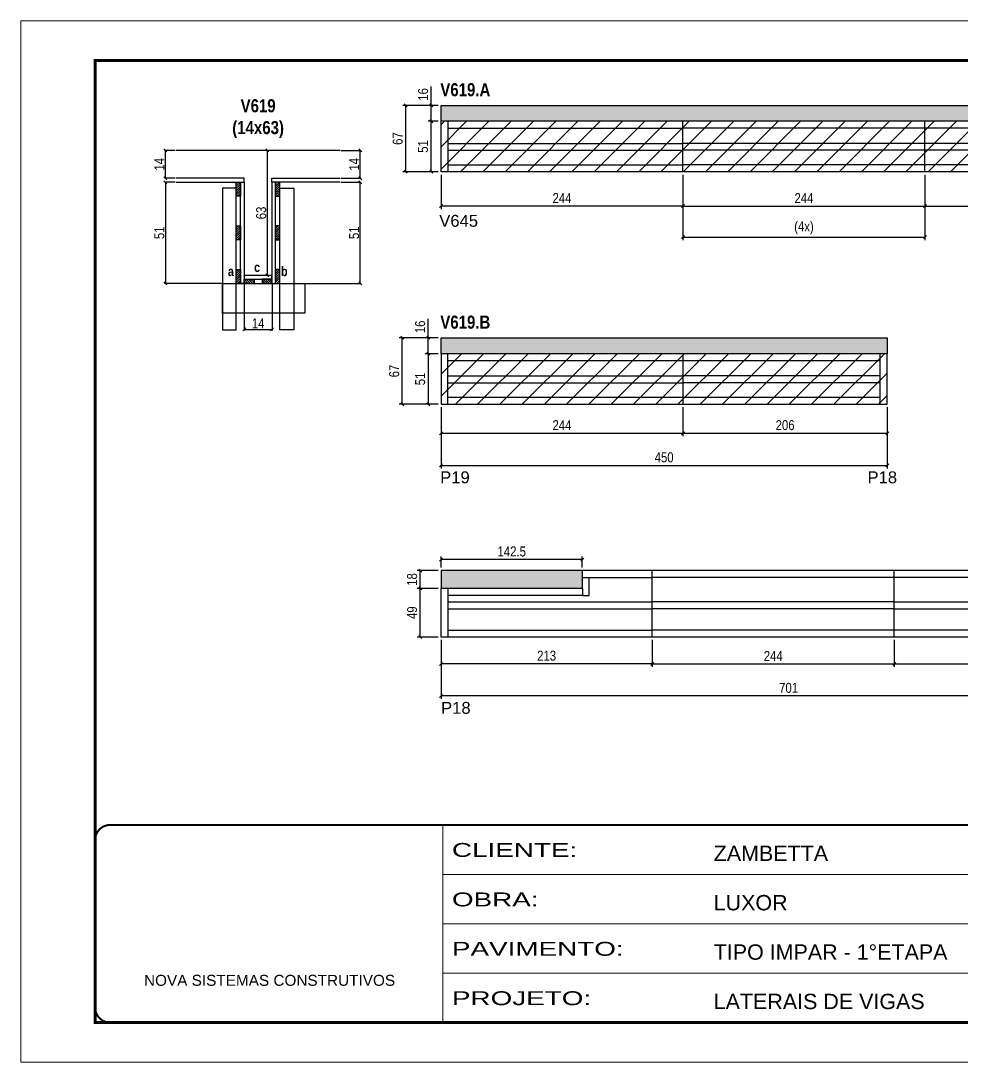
# Model space of a CAD drawing. Extents: x 3309 to 9563, y -2522 to 14608.
# Drawn here: x 4908 to 5857, y 11261 to 12311 of the extents above; entities that cross this region are included whole.
import ezdxf

# ---------------------------------------------------------------- set-up
doc = ezdxf.new("R2010")
doc.units = 0
doc.header["$PDMODE"] = 35
doc.header["$PDSIZE"] = -10
doc.linetypes.add('CONTINUO', pattern=[0])
doc.linetypes.add('DASHED', pattern=[0.75, 0.5, -0.25])
for name, color, linetype in [('5', 5, 'Continuous'), ('COTA', 241, 'Continuous'), ('detalhes', 4, 'Continuous'), ('NOMENCLATURA', 7, 'Continuous'), ('Painéis', 200, 'Continuous'), ('SARR_2.2x7', 40, 'Continuous'), ('SARR_3.5x7', 81, 'Continuous')]:
    doc.layers.add(name, color=color, linetype=linetype)
for name, color, linetype, lineweight in [('CONCRETO', 251, 'Continuous', 25), ('Folhas', 255, 'Continuous', 9), ('Hachura', 251, 'Continuous', 9), ('SARRAFO DE PRESSAO', 251, 'DASHED', 9)]:
    doc.layers.add(name, color=color, linetype=linetype, lineweight=lineweight)
doc.styles.add('ARIAL', font='arial.ttf')
doc.styles.add('COTA TECNICA', font='techl___.ttf', dxfattribs={"height": 10})
doc.styles.add('COTA TECNICA 2X', font='techl___.ttf', dxfattribs={"height": 10})
doc.styles.get("Standard").update_dxf_attribs({"font": 'arial.ttf'})
doc.styles.add('TECNICA', font='techb___.ttf', dxfattribs={"height": 10})
doc.styles.add('Tecnologia', font='')
doc.styles.get('Tecnologia').set_extended_font_data('Forgotten Futurist')
doc.dimstyles.new('PAINEL', dxfattribs={"dimtxt": 10, "dimasz": 3, "dimexe": 3, "dimexo": 3, "dimgap": 3, "dimtad": 1, "dimdec": 1, "dimzin": 12, "dimdsep": 46, "dimtxsty": 'COTA TECNICA', "dimblk1": 'OBLIQUE', "dimblk2": 'OBLIQUE', "dimsah": 1, "dimcen": 0.9, "dimclrd": 4, "dimclre": 4, "dimclrt": 240, "dimadec": 1, "dimazin": 3, "dimtfac": 1, "dimtdec": 1, "dimtmove": 0, "dimatfit": 3, "dimfxl": 1, "dimtolj": 1, "dimtzin": 12, "dimarcsym": 0})
doc.dimstyles.new('SECAO', dxfattribs={"dimscale": 0.333333, "dimtxt": 5, "dimasz": 9, "dimexe": 3, "dimexo": 3, "dimgap": 3, "dimtad": 1, "dimdec": 1, "dimlfac": 0.5, "dimzin": 12, "dimdsep": 46, "dimtxsty": 'COTA TECNICA 2X', "dimblk1": 'OBLIQUE', "dimblk2": 'OBLIQUE', "dimsah": 1, "dimcen": 0.9, "dimclrd": 4, "dimclre": 4, "dimclrt": 240, "dimadec": 1, "dimazin": 3, "dimtfac": 1, "dimtdec": 1, "dimtmove": 0, "dimatfit": 3, "dimfxl": 1, "dimtolj": 1, "dimtzin": 12, "dimarcsym": 0})
pattern_1 = [(45, (-118387.018, -21131.5717), (-1.122532015, 1.122532015), [])]

# ---------------------------------------------------------------- blocks, each defined once
blk = doc.blocks.new('9999999999')
at = {"color": 30, "linetype": 'CONTINUO'}
for p, q in [((98564.6, 34230.2), (98564.6, 34429.4)), ((98564.6, 34379.6), (99584, 34379.6)), ((98564.6, 34329.8), (99488, 34329.8)), ((98564.6, 34280), (99488, 34280))]:
    blk.add_line(p, q, dxfattribs=at)
at = {"color": 30, "linetype": 'CONTINUO', "const_width": 2}
blk.add_lwpolyline([(99584, 34230.2), (99584, 34414.4, 0.414214), (99569, 34429.4), (98229, 34429.4, 0.414214), (98214, 34414.4), (98214, 34245.2, 0.414214), (98229, 34230.2), (99584, 34230.2)], format="xyb", dxfattribs=at)
at = {"layer": 'Folhas'}
blk.add_lwpolyline([(98139, 34190.2), (99624, 34190.2), (99624, 35240.2), (98139, 35240.2)], close=True, dxfattribs=at)
at = {"layer": 'Folhas', "color": 30, "const_width": 3}
blk.add_lwpolyline([(98214, 34230.2), (99584, 34230.2), (99584, 35200.2), (98214, 35200.2)], close=True, dxfattribs=at)
at = {"color": 7, "linetype": 'Continuous', "ltscale": 5, "style": 'ARIAL'}
for s, height, p in [('ZAMBETTA', 15.48, (98837.7, 34393.1)), ('LUXOR', 15.48, (98837.7, 34343.3)), ('TIPO IMPAR - 1°ETAPA', 15.483, (98837.7, 34293.5)), ('NOVA SISTEMAS CONSTRUTIVOS', 11.059, (98263.2, 34267.2)), ('LATERAIS DE VIGAS', 15.483, (98837.7, 34243.7))]:
    blk.add_text(s, height=height, dxfattribs=at).set_placement(p)
at = {"layer": 'Folhas', "color": 7, "style": 'Tecnologia', "width": 1.5}
for s, p in [('CLIENTE:', (98573.7, 34397.2)), ('OBRA:', (98573.7, 34347.3)), ('PAVIMENTO:', (98573.7, 34297.5)), ('PROJETO:', (98573.7, 34247.7))]:
    blk.add_text(s, height=14, dxfattribs=at).set_placement(p)
blk = doc.blocks.new('_Oblique')
at = {"color": 0, "linetype": 'ByBlock', "lineweight": -2}
blk.add_line((-0.5, -0.5), (0.5, 0.5), dxfattribs=at)
blk = doc.blocks.new('*D131')
at = {"layer": 'COTA', "color": 4, "lineweight": -2, "transparency": 16777216}
for p, q in [((5063.5, 12148), (5052.7, 12148)), ((5053.7, 12148), (5053.7, 12046)), ((5110.2, 12046), (5052.7, 12046))]:
    blk.add_line(p, q, dxfattribs=at)
at = {"layer": 'Defpoints', "color": 0, "transparency": 16777216}
for p in [(5064.5, 12148), (5053.7, 12046), (5111.2, 12046, 0)]:
    blk.add_point(p, dxfattribs=at)
at = {"layer": 'COTA', "color": 4, "lineweight": -2, "transparency": 16777216, "xscale": 3, "yscale": 3, "zscale": 3}
for p, rotation in [((5053.7, 12148), 90), ((5053.7, 12046), 270)]:
    blk.add_blockref('_Oblique', p, dxfattribs=dict(at, rotation=rotation))
at = {"layer": 'COTA', "color": 240, "transparency": 16777216, "insert": (5047.6, 12097), "char_height": 10, "attachment_point": 5, "rotation": 90, "style": 'COTA TECNICA 2X'}
blk.add_mtext('\\A1;51', dxfattribs=at)
blk = doc.blocks.new('*D132')
at = {"layer": 'COTA', "color": 4, "lineweight": -2, "transparency": 16777216}
for p, q in [((5160.2, 12180), (5155.5, 12180)), ((5156.5, 12054), (5156.5, 12180)), ((5160.2, 12054), (5155.5, 12054))]:
    blk.add_line(p, q, dxfattribs=at)
at = {"layer": 'Defpoints', "color": 0, "transparency": 16777216}
for p in [(5156.5, 12180), (5161.2, 12180), (5161.2, 12054)]:
    blk.add_point(p, dxfattribs=at)
at = {"layer": 'COTA', "color": 4, "lineweight": -2, "transparency": 16777216, "xscale": 3, "yscale": 3, "zscale": 3}
for p, rotation in [((5156.5, 12180), 90), ((5156.5, 12054), 270)]:
    blk.add_blockref('_Oblique', p, dxfattribs=dict(at, rotation=rotation))
at = {"layer": 'COTA', "color": 240, "transparency": 16777216, "insert": (5150.3, 12117), "char_height": 10, "attachment_point": 5, "rotation": 90, "style": 'COTA TECNICA 2X'}
blk.add_mtext('\\A1;63', dxfattribs=at)
blk = doc.blocks.new('*D133')
at = {"layer": 'COTA', "color": 4, "lineweight": -2, "transparency": 16777216}
for p, q in [((5063.5, 12180), (5052.7, 12180)), ((5053.7, 12152), (5053.7, 12180)), ((5063.5, 12152), (5052.7, 12152))]:
    blk.add_line(p, q, dxfattribs=at)
at = {"layer": 'Defpoints', "color": 0, "transparency": 16777216}
for p in [(5053.7, 12180), (5064.5, 12180), (5064.5, 12152)]:
    blk.add_point(p, dxfattribs=at)
at = {"layer": 'COTA', "color": 4, "lineweight": -2, "transparency": 16777216, "xscale": 3, "yscale": 3, "zscale": 3}
for p, rotation in [((5053.7, 12180), 90), ((5053.7, 12152), 270)]:
    blk.add_blockref('_Oblique', p, dxfattribs=dict(at, rotation=rotation))
at = {"layer": 'COTA', "color": 240, "transparency": 16777216, "insert": (5047.6, 12166), "char_height": 10, "attachment_point": 5, "rotation": 90, "style": 'COTA TECNICA 2X'}
blk.add_mtext('\\A1;14', dxfattribs=at)
blk = doc.blocks.new('*D134')
at = {"layer": 'COTA', "color": 4, "lineweight": -2, "transparency": 16777216}
for p, q in [((5133.2, 12045), (5133.2, 11998.5)), ((5161.2, 12045), (5161.2, 11998.5)), ((5133.2, 11999.5), (5161.2, 11999.5))]:
    blk.add_line(p, q, dxfattribs=at)
at = {"layer": 'Defpoints', "color": 0, "transparency": 16777216}
for p in [(5133.2, 12046), (5161.2, 12046), (5161.2, 11999.5)]:
    blk.add_point(p, dxfattribs=at)
at = {"layer": 'COTA', "color": 4, "lineweight": -2, "transparency": 16777216, "xscale": 3, "yscale": 3, "zscale": 3, "rotation": 180}
blk.add_blockref('_Oblique', (5133.2, 11999.5), dxfattribs=at)
at = {"layer": 'COTA', "color": 4, "lineweight": -2, "transparency": 16777216, "xscale": 3, "yscale": 3, "zscale": 3}
blk.add_blockref('_Oblique', (5161.2, 11999.5), dxfattribs=at)
at = {"layer": 'COTA', "color": 240, "transparency": 16777216, "insert": (5147.2, 12005.6), "char_height": 10, "attachment_point": 5, "style": 'COTA TECNICA 2X'}
blk.add_mtext('\\A1;14', dxfattribs=at)
blk = doc.blocks.new('*D135')
at = {"layer": 'COTA', "color": 4, "lineweight": -2, "transparency": 16777216}
for p, q in [((5230.9, 12148), (5251.1, 12148)), ((5250.1, 12046), (5250.1, 12148)), ((5195.3, 12046), (5251.1, 12046))]:
    blk.add_line(p, q, dxfattribs=at)
at = {"layer": 'Defpoints', "color": 0, "transparency": 16777216}
for p in [(5229.9, 12148), (5250.1, 12148), (5194.3, 12046)]:
    blk.add_point(p, dxfattribs=at)
at = {"layer": 'COTA', "color": 4, "lineweight": -2, "transparency": 16777216, "xscale": 3, "yscale": 3, "zscale": 3}
for p, rotation in [((5250.1, 12148), 90), ((5250.1, 12046), 270)]:
    blk.add_blockref('_Oblique', p, dxfattribs=dict(at, rotation=rotation))
at = {"layer": 'COTA', "color": 240, "transparency": 16777216, "insert": (5244, 12097), "char_height": 10, "attachment_point": 5, "rotation": 90, "style": 'COTA TECNICA 2X'}
blk.add_mtext('\\A1;51', dxfattribs=at)
blk = doc.blocks.new('*D136')
at = {"layer": 'COTA', "color": 4, "lineweight": -2, "transparency": 16777216}
for p, q in [((5230.9, 12180), (5251.1, 12180)), ((5250.1, 12152), (5250.1, 12180)), ((5230.9, 12152), (5251.1, 12152))]:
    blk.add_line(p, q, dxfattribs=at)
at = {"layer": 'Defpoints', "color": 0, "transparency": 16777216}
for p in [(5229.9, 12180), (5250.1, 12180), (5229.9, 12152)]:
    blk.add_point(p, dxfattribs=at)
at = {"layer": 'COTA', "color": 4, "lineweight": -2, "transparency": 16777216, "xscale": 3, "yscale": 3, "zscale": 3}
for p, rotation in [((5250.1, 12180), 90), ((5250.1, 12152), 270)]:
    blk.add_blockref('_Oblique', p, dxfattribs=dict(at, rotation=rotation))
at = {"layer": 'COTA', "color": 240, "transparency": 16777216, "insert": (5244, 12166), "char_height": 10, "attachment_point": 5, "rotation": 90, "style": 'COTA TECNICA 2X'}
blk.add_mtext('\\A1;14', dxfattribs=at)
blk = doc.blocks.new('*D137')
at = {"layer": 'COTA', "color": 4, "linetype": 'ByBlock', "lineweight": -2, "transparency": 16777216}
for p, q in [((5331.6, 12155.5), (5331.6, 12120.9)), ((5575.6, 12155.5), (5575.6, 12120.9)), ((5575.6, 12123.9), (5331.6, 12123.9))]:
    blk.add_line(p, q, dxfattribs=at)
at = {"layer": 'Defpoints', "color": 0, "linetype": 'ByBlock', "transparency": 16777216}
for p in [(5331.6, 12158.5), (5575.6, 12158.5), (5331.6, 12123.9)]:
    blk.add_point(p, dxfattribs=at)
at = {"layer": 'COTA', "color": 4, "linetype": 'ByBlock', "lineweight": -2, "transparency": 16777216, "xscale": 3, "yscale": 3, "zscale": 3, "rotation": 180}
blk.add_blockref('_Oblique', (5331.6, 12123.9), dxfattribs=at)
at = {"layer": 'COTA', "color": 4, "linetype": 'ByBlock', "lineweight": -2, "transparency": 16777216, "xscale": 3, "yscale": 3, "zscale": 3}
blk.add_blockref('_Oblique', (5575.6, 12123.9), dxfattribs=at)
at = {"layer": 'COTA', "color": 240, "linetype": 'ByBlock', "transparency": 16777216, "insert": (5453.6, 12132), "char_height": 10, "attachment_point": 5, "style": 'COTA TECNICA'}
blk.add_mtext('\\A1;244', dxfattribs=at)
blk = doc.blocks.new('*D138')
at = {"layer": 'COTA', "color": 4, "lineweight": -2, "transparency": 16777216}
for p, q in [((5575.6, 12155.5), (5575.6, 12120.9)), ((5819.6, 12155.5), (5819.6, 12120.9)), ((5575.6, 12123.9), (5819.6, 12123.9))]:
    blk.add_line(p, q, dxfattribs=at)
at = {"layer": 'Defpoints', "color": 0, "transparency": 16777216}
for p in [(5575.6, 12158.5, 0), (5819.6, 12158.5, 0), (5819.6, 12123.9)]:
    blk.add_point(p, dxfattribs=at)
at = {"layer": 'COTA', "color": 4, "lineweight": -2, "transparency": 16777216, "xscale": 3, "yscale": 3, "zscale": 3, "rotation": 180}
blk.add_blockref('_Oblique', (5575.6, 12123.9), dxfattribs=at)
at = {"layer": 'COTA', "color": 4, "lineweight": -2, "transparency": 16777216, "xscale": 3, "yscale": 3, "zscale": 3}
blk.add_blockref('_Oblique', (5819.6, 12123.9), dxfattribs=at)
at = {"layer": 'COTA', "color": 240, "transparency": 16777216, "insert": (5697.6, 12132), "char_height": 10, "attachment_point": 5, "style": 'COTA TECNICA'}
blk.add_mtext('\\A1;244', dxfattribs=at)
blk = doc.blocks.new('*D139')
at = {"layer": 'COTA', "color": 4, "lineweight": -2, "transparency": 16777216}
for p, q in [((5819.6, 12155.5), (5819.6, 12120.9)), ((5967.1, 12155.5), (5967.1, 12120.9)), ((5819.6, 12123.9), (5967.1, 12123.9))]:
    blk.add_line(p, q, dxfattribs=at)
at = {"layer": 'Defpoints', "color": 0, "transparency": 16777216}
for p in [(5819.6, 12158.5, 0), (5967.1, 12158.5, 0), (5967.1, 12123.9)]:
    blk.add_point(p, dxfattribs=at)
at = {"layer": 'COTA', "color": 4, "lineweight": -2, "transparency": 16777216, "xscale": 3, "yscale": 3, "zscale": 3, "rotation": 180}
blk.add_blockref('_Oblique', (5819.6, 12123.9), dxfattribs=at)
at = {"layer": 'COTA', "color": 4, "lineweight": -2, "transparency": 16777216, "xscale": 3, "yscale": 3, "zscale": 3}
blk.add_blockref('_Oblique', (5967.1, 12123.9), dxfattribs=at)
at = {"layer": 'COTA', "color": 240, "transparency": 16777216, "insert": (5893.4, 12132), "char_height": 10, "attachment_point": 5, "style": 'COTA TECNICA'}
blk.add_mtext('\\A1;147.5', dxfattribs=at)
blk = doc.blocks.new('*D140')
at = {"layer": 'COTA', "color": 4, "lineweight": -2, "transparency": 16777216}
for p, q in [((5328.6, 12209.5), (5318.7, 12209.5)), ((5321.7, 12158.5), (5321.7, 12209.5)), ((5328.6, 12158.5), (5318.7, 12158.5))]:
    blk.add_line(p, q, dxfattribs=at)
at = {"layer": 'Defpoints', "color": 0, "transparency": 16777216}
for p in [(5321.7, 12209.5), (5331.6, 12209.5), (5331.6, 12158.5)]:
    blk.add_point(p, dxfattribs=at)
at = {"layer": 'COTA', "color": 4, "lineweight": -2, "transparency": 16777216, "xscale": 3, "yscale": 3, "zscale": 3}
for p, rotation in [((5321.7, 12209.5), 90), ((5321.7, 12158.5), 270)]:
    blk.add_blockref('_Oblique', p, dxfattribs=dict(at, rotation=rotation))
at = {"layer": 'COTA', "color": 240, "transparency": 16777216, "insert": (5313.5, 12184), "char_height": 10, "attachment_point": 5, "rotation": 90, "style": 'COTA TECNICA'}
blk.add_mtext('\\A1;51', dxfattribs=at)
blk = doc.blocks.new('*D141')
at = {"layer": 'COTA', "color": 4, "lineweight": -2, "transparency": 16777216}
for p, q in [((5321.7, 12225.5), (5321.7, 12244.5)), ((5328.6, 12225.5), (5318.7, 12225.5)), ((5321.7, 12209.5), (5321.7, 12225.5)), ((5328.6, 12209.5), (5318.7, 12209.5))]:
    blk.add_line(p, q, dxfattribs=at)
at = {"layer": 'Defpoints', "color": 0, "transparency": 16777216}
for p in [(5321.7, 12225.5), (5331.6, 12225.5), (5331.6, 12209.5)]:
    blk.add_point(p, dxfattribs=at)
at = {"layer": 'COTA', "color": 4, "lineweight": -2, "transparency": 16777216, "xscale": 3, "yscale": 3, "zscale": 3}
for p, rotation in [((5321.7, 12225.5), 90), ((5321.7, 12209.5), 270)]:
    blk.add_blockref('_Oblique', p, dxfattribs=dict(at, rotation=rotation))
at = {"layer": 'COTA', "color": 240, "transparency": 16777216, "insert": (5313.6, 12236.5), "char_height": 10, "attachment_point": 5, "rotation": 90, "style": 'COTA TECNICA'}
blk.add_mtext('\\A1;16', dxfattribs=at)
blk = doc.blocks.new('*D142')
at = {"layer": 'COTA', "color": 4, "lineweight": -2, "transparency": 16777216}
for p, q in [((5328.6, 12225.5), (5293, 12225.5)), ((5296, 12158.5), (5296, 12225.5)), ((5328.6, 12158.5), (5293, 12158.5))]:
    blk.add_line(p, q, dxfattribs=at)
at = {"layer": 'Defpoints', "color": 0, "transparency": 16777216}
for p in [(5296, 12225.5), (5331.6, 12225.5), (5331.6, 12158.5)]:
    blk.add_point(p, dxfattribs=at)
at = {"layer": 'COTA', "color": 4, "lineweight": -2, "transparency": 16777216, "xscale": 3, "yscale": 3, "zscale": 3}
for p, rotation in [((5296, 12225.5), 90), ((5296, 12158.5), 270)]:
    blk.add_blockref('_Oblique', p, dxfattribs=dict(at, rotation=rotation))
at = {"layer": 'COTA', "color": 240, "transparency": 16777216, "insert": (5287.9, 12192), "char_height": 10, "attachment_point": 5, "rotation": 90, "style": 'COTA TECNICA'}
blk.add_mtext('\\A1;67', dxfattribs=at)
blk = doc.blocks.new('*D143')
at = {"layer": 'COTA', "color": 4, "lineweight": -2, "transparency": 16777216}
for p, q in [((5575.6, 12155.5), (5575.6, 12089.7)), ((5819.6, 12155.5), (5819.6, 12089.7)), ((5575.6, 12092.7), (5819.6, 12092.7))]:
    blk.add_line(p, q, dxfattribs=at)
at = {"layer": 'Defpoints', "color": 0, "transparency": 16777216}
for p in [(5575.6, 12158.5), (5819.6, 12158.5), (5819.6, 12092.7)]:
    blk.add_point(p, dxfattribs=at)
at = {"layer": 'COTA', "color": 4, "lineweight": -2, "transparency": 16777216, "xscale": 3, "yscale": 3, "zscale": 3, "rotation": 180}
blk.add_blockref('_Oblique', (5575.6, 12092.7), dxfattribs=at)
at = {"layer": 'COTA', "color": 4, "lineweight": -2, "transparency": 16777216, "xscale": 3, "yscale": 3, "zscale": 3}
blk.add_blockref('_Oblique', (5819.6, 12092.7), dxfattribs=at)
at = {"layer": 'COTA', "color": 240, "transparency": 16777216, "insert": (5697.6, 12101.9), "char_height": 10, "attachment_point": 5, "style": 'COTA TECNICA'}
blk.add_mtext('\\A1;(4x)', dxfattribs=at)
blk = doc.blocks.new('*D148')
at = {"layer": 'COTA', "color": 4, "lineweight": -2, "transparency": 16777216}
for p, q in [((5331.6, 11921.1), (5331.6, 11859.4)), ((5781.6, 11921.1), (5781.6, 11859.4)), ((5331.6, 11862.4), (5781.6, 11862.4))]:
    blk.add_line(p, q, dxfattribs=at)
at = {"layer": 'Defpoints', "color": 0, "transparency": 16777216}
for p in [(5331.6, 11924.1), (5781.6, 11924.1), (5781.6, 11862.4)]:
    blk.add_point(p, dxfattribs=at)
at = {"layer": 'COTA', "color": 4, "lineweight": -2, "transparency": 16777216, "xscale": 3, "yscale": 3, "zscale": 3, "rotation": 180}
blk.add_blockref('_Oblique', (5331.6, 11862.4), dxfattribs=at)
at = {"layer": 'COTA', "color": 4, "lineweight": -2, "transparency": 16777216, "xscale": 3, "yscale": 3, "zscale": 3}
blk.add_blockref('_Oblique', (5781.6, 11862.4), dxfattribs=at)
at = {"layer": 'COTA', "color": 240, "transparency": 16777216, "insert": (5556.6, 11870.5), "char_height": 10, "attachment_point": 5, "style": 'COTA TECNICA'}
blk.add_mtext('\\A1;450', dxfattribs=at)
blk = doc.blocks.new('*D149')
at = {"layer": 'COTA', "color": 4, "lineweight": -2, "transparency": 16777216}
for p, q in [((5331.6, 11921.1), (5331.6, 11891.9)), ((5575.6, 11921.1), (5575.6, 11891.9)), ((5331.6, 11894.9), (5575.6, 11894.9))]:
    blk.add_line(p, q, dxfattribs=at)
at = {"layer": 'Defpoints', "color": 0, "transparency": 16777216}
for p in [(5331.6, 11924.1), (5575.6, 11924.1), (5575.6, 11894.9)]:
    blk.add_point(p, dxfattribs=at)
at = {"layer": 'COTA', "color": 4, "lineweight": -2, "transparency": 16777216, "xscale": 3, "yscale": 3, "zscale": 3, "rotation": 180}
blk.add_blockref('_Oblique', (5331.6, 11894.9), dxfattribs=at)
at = {"layer": 'COTA', "color": 4, "lineweight": -2, "transparency": 16777216, "xscale": 3, "yscale": 3, "zscale": 3}
blk.add_blockref('_Oblique', (5575.6, 11894.9), dxfattribs=at)
at = {"layer": 'COTA', "color": 240, "transparency": 16777216, "insert": (5453.6, 11903), "char_height": 10, "attachment_point": 5, "style": 'COTA TECNICA'}
blk.add_mtext('\\A1;244', dxfattribs=at)
blk = doc.blocks.new('*D144')
at = {"layer": 'COTA', "color": 4, "lineweight": -2, "transparency": 16777216}
for p, q in [((5575.6, 11921.1), (5575.6, 11891.9)), ((5781.6, 11921.1), (5781.6, 11891.9)), ((5575.6, 11894.9), (5781.6, 11894.9))]:
    blk.add_line(p, q, dxfattribs=at)
at = {"layer": 'Defpoints', "color": 0, "transparency": 16777216}
for p in [(5575.6, 11924.1), (5781.6, 11924.1), (5781.6, 11894.9)]:
    blk.add_point(p, dxfattribs=at)
at = {"layer": 'COTA', "color": 4, "lineweight": -2, "transparency": 16777216, "xscale": 3, "yscale": 3, "zscale": 3, "rotation": 180}
blk.add_blockref('_Oblique', (5575.6, 11894.9), dxfattribs=at)
at = {"layer": 'COTA', "color": 4, "lineweight": -2, "transparency": 16777216, "xscale": 3, "yscale": 3, "zscale": 3}
blk.add_blockref('_Oblique', (5781.6, 11894.9), dxfattribs=at)
at = {"layer": 'COTA', "color": 240, "transparency": 16777216, "insert": (5678.6, 11903), "char_height": 10, "attachment_point": 5, "style": 'COTA TECNICA'}
blk.add_mtext('\\A1;206', dxfattribs=at)
blk = doc.blocks.new('*D145')
at = {"layer": 'COTA', "color": 4, "lineweight": -2, "transparency": 16777216}
for p, q in [((5328.6, 11975.1), (5315.7, 11975.1)), ((5318.7, 11975.1), (5318.7, 11924.1)), ((5328.6, 11924.1), (5315.7, 11924.1))]:
    blk.add_line(p, q, dxfattribs=at)
at = {"layer": 'Defpoints', "color": 0, "transparency": 16777216}
for p in [(5331.6, 11975.1), (5318.7, 11924.1), (5331.6, 11924.1)]:
    blk.add_point(p, dxfattribs=at)
at = {"layer": 'COTA', "color": 4, "lineweight": -2, "transparency": 16777216, "xscale": 3, "yscale": 3, "zscale": 3}
for p, rotation in [((5318.7, 11975.1), 90), ((5318.7, 11924.1), 270)]:
    blk.add_blockref('_Oblique', p, dxfattribs=dict(at, rotation=rotation))
at = {"layer": 'COTA', "color": 240, "transparency": 16777216, "insert": (5310.6, 11949.6), "char_height": 10, "attachment_point": 5, "rotation": 90, "style": 'COTA TECNICA'}
blk.add_mtext('\\A1;51', dxfattribs=at)
blk = doc.blocks.new('*D146')
at = {"layer": 'COTA', "color": 4, "lineweight": -2, "transparency": 16777216}
for p, q in [((5318.7, 11991.1), (5318.7, 12010.1)), ((5328.6, 11991.1), (5315.7, 11991.1)), ((5318.7, 11975.1), (5318.7, 11991.1)), ((5328.6, 11975.1), (5315.7, 11975.1))]:
    blk.add_line(p, q, dxfattribs=at)
at = {"layer": 'Defpoints', "color": 0, "transparency": 16777216}
for p in [(5318.7, 11991.1), (5331.6, 11991.1), (5331.6, 11975.1)]:
    blk.add_point(p, dxfattribs=at)
at = {"layer": 'COTA', "color": 4, "lineweight": -2, "transparency": 16777216, "xscale": 3, "yscale": 3, "zscale": 3}
for p, rotation in [((5318.7, 11991.1), 90), ((5318.7, 11975.1), 270)]:
    blk.add_blockref('_Oblique', p, dxfattribs=dict(at, rotation=rotation))
at = {"layer": 'COTA', "color": 240, "transparency": 16777216, "insert": (5310.6, 12002.1), "char_height": 10, "attachment_point": 5, "rotation": 90, "style": 'COTA TECNICA'}
blk.add_mtext('\\A1;16', dxfattribs=at)
blk = doc.blocks.new('*D147')
at = {"layer": 'COTA', "color": 4, "lineweight": -2, "transparency": 16777216}
for p, q in [((5328.6, 11991.1), (5289.5, 11991.1)), ((5292.5, 11924.1), (5292.5, 11991.1)), ((5328.6, 11924.1), (5289.5, 11924.1))]:
    blk.add_line(p, q, dxfattribs=at)
at = {"layer": 'Defpoints', "color": 0, "transparency": 16777216}
for p in [(5292.5, 11991.1), (5331.6, 11991.1), (5331.6, 11924.1)]:
    blk.add_point(p, dxfattribs=at)
at = {"layer": 'COTA', "color": 4, "lineweight": -2, "transparency": 16777216, "xscale": 3, "yscale": 3, "zscale": 3}
for p, rotation in [((5292.5, 11991.1), 90), ((5292.5, 11924.1), 270)]:
    blk.add_blockref('_Oblique', p, dxfattribs=dict(at, rotation=rotation))
at = {"layer": 'COTA', "color": 240, "transparency": 16777216, "insert": (5284.4, 11957.6), "char_height": 10, "attachment_point": 5, "rotation": 90, "style": 'COTA TECNICA'}
blk.add_mtext('\\A1;67', dxfattribs=at)
blk = doc.blocks.new('*D291')
at = {"layer": 'COTA', "color": 4, "linetype": 'ByBlock', "lineweight": -2, "transparency": 16777216}
for p, q in [((5331.6, 11686.4), (5331.6, 11659.2)), ((5544.6, 11686.4), (5544.6, 11659.2)), ((5544.6, 11662.2), (5331.6, 11662.2))]:
    blk.add_line(p, q, dxfattribs=at)
at = {"layer": 'Defpoints', "color": 0, "linetype": 'ByBlock', "transparency": 16777216}
for p in [(5331.6, 11689.4), (5544.6, 11689.4), (5331.6, 11662.2)]:
    blk.add_point(p, dxfattribs=at)
at = {"layer": 'COTA', "color": 4, "linetype": 'ByBlock', "lineweight": -2, "transparency": 16777216, "xscale": 3, "yscale": 3, "zscale": 3, "rotation": 180}
blk.add_blockref('_Oblique', (5331.6, 11662.2), dxfattribs=at)
at = {"layer": 'COTA', "color": 4, "linetype": 'ByBlock', "lineweight": -2, "transparency": 16777216, "xscale": 3, "yscale": 3, "zscale": 3}
blk.add_blockref('_Oblique', (5544.6, 11662.2), dxfattribs=at)
at = {"layer": 'COTA', "color": 240, "linetype": 'ByBlock', "transparency": 16777216, "insert": (5438.1, 11670.5), "char_height": 10, "attachment_point": 5, "style": 'COTA TECNICA'}
blk.add_mtext('\\A1;213', dxfattribs=at)
blk = doc.blocks.new('*D292')
at = {"layer": 'COTA', "color": 4, "lineweight": -2, "transparency": 16777216}
for p, q in [((5544.6, 11686.4), (5544.6, 11659.2)), ((5788.6, 11686.4), (5788.6, 11659.2)), ((5544.6, 11662.2), (5788.6, 11662.2))]:
    blk.add_line(p, q, dxfattribs=at)
at = {"layer": 'Defpoints', "color": 0, "transparency": 16777216}
for p in [(5544.6, 11689.4, 0), (5788.6, 11689.4, 0), (5788.6, 11662.2)]:
    blk.add_point(p, dxfattribs=at)
at = {"layer": 'COTA', "color": 4, "lineweight": -2, "transparency": 16777216, "xscale": 3, "yscale": 3, "zscale": 3, "rotation": 180}
blk.add_blockref('_Oblique', (5544.6, 11662.2), dxfattribs=at)
at = {"layer": 'COTA', "color": 4, "lineweight": -2, "transparency": 16777216, "xscale": 3, "yscale": 3, "zscale": 3}
blk.add_blockref('_Oblique', (5788.6, 11662.2), dxfattribs=at)
at = {"layer": 'COTA', "color": 240, "transparency": 16777216, "insert": (5666.6, 11670.3), "char_height": 10, "attachment_point": 5, "style": 'COTA TECNICA'}
blk.add_mtext('\\A1;244', dxfattribs=at)
blk = doc.blocks.new('*D293')
at = {"layer": 'COTA', "color": 4, "lineweight": -2, "transparency": 16777216}
for p, q in [((5788.6, 11686.4), (5788.6, 11659.2)), ((6032.6, 11686.4), (6032.6, 11659.2)), ((5788.6, 11662.2), (6032.6, 11662.2))]:
    blk.add_line(p, q, dxfattribs=at)
at = {"layer": 'Defpoints', "color": 0, "transparency": 16777216}
for p in [(5788.6, 11689.4, 0), (6032.6, 11689.4, 0), (6032.6, 11662.2)]:
    blk.add_point(p, dxfattribs=at)
at = {"layer": 'COTA', "color": 4, "lineweight": -2, "transparency": 16777216, "xscale": 3, "yscale": 3, "zscale": 3, "rotation": 180}
blk.add_blockref('_Oblique', (5788.6, 11662.2), dxfattribs=at)
at = {"layer": 'COTA', "color": 4, "lineweight": -2, "transparency": 16777216, "xscale": 3, "yscale": 3, "zscale": 3}
blk.add_blockref('_Oblique', (6032.6, 11662.2), dxfattribs=at)
at = {"layer": 'COTA', "color": 240, "transparency": 16777216, "insert": (5910.6, 11670.3), "char_height": 10, "attachment_point": 5, "style": 'COTA TECNICA'}
blk.add_mtext('\\A1;244', dxfattribs=at)
blk = doc.blocks.new('*D294')
at = {"layer": 'COTA', "color": 4, "lineweight": -2, "transparency": 16777216}
for p, q in [((5331.6, 11686.4), (5331.6, 11627)), ((6032.6, 11686.4), (6032.6, 11627)), ((6032.6, 11630), (5331.6, 11630))]:
    blk.add_line(p, q, dxfattribs=at)
at = {"layer": 'Defpoints', "color": 0, "transparency": 16777216}
for p in [(5331.6, 11689.4, 0), (6032.6, 11689.4, 0), (5331.6, 11630)]:
    blk.add_point(p, dxfattribs=at)
at = {"layer": 'COTA', "color": 4, "lineweight": -2, "transparency": 16777216, "xscale": 3, "yscale": 3, "zscale": 3, "rotation": 180}
blk.add_blockref('_Oblique', (5331.6, 11630), dxfattribs=at)
at = {"layer": 'COTA', "color": 4, "lineweight": -2, "transparency": 16777216, "xscale": 3, "yscale": 3, "zscale": 3}
blk.add_blockref('_Oblique', (6032.6, 11630), dxfattribs=at)
at = {"layer": 'COTA', "color": 240, "transparency": 16777216, "insert": (5682.1, 11638.1), "char_height": 10, "attachment_point": 5, "style": 'COTA TECNICA'}
blk.add_mtext('\\A1;701', dxfattribs=at)
blk = doc.blocks.new('*D299')
at = {"layer": 'COTA', "color": 4, "lineweight": -2, "transparency": 16777216}
for p, q in [((5331.6, 11759.4), (5331.6, 11770.5)), ((5474.1, 11767.5), (5331.6, 11767.5)), ((5474.1, 11759.4), (5474.1, 11770.5))]:
    blk.add_line(p, q, dxfattribs=at)
at = {"layer": 'Defpoints', "color": 0, "transparency": 16777216}
for p in [(5331.6, 11767.5), (5331.6, 11756.4), (5474.1, 11756.4)]:
    blk.add_point(p, dxfattribs=at)
at = {"layer": 'COTA', "color": 4, "lineweight": -2, "transparency": 16777216, "xscale": 3, "yscale": 3, "zscale": 3, "rotation": 180}
blk.add_blockref('_Oblique', (5331.6, 11767.5), dxfattribs=at)
at = {"layer": 'COTA', "color": 4, "lineweight": -2, "transparency": 16777216, "xscale": 3, "yscale": 3, "zscale": 3}
blk.add_blockref('_Oblique', (5474.1, 11767.5), dxfattribs=at)
at = {"layer": 'COTA', "color": 240, "transparency": 16777216, "insert": (5402.9, 11775.6), "char_height": 10, "attachment_point": 5, "style": 'COTA TECNICA'}
blk.add_mtext('\\A1;142.5', dxfattribs=at)
blk = doc.blocks.new('*D301')
at = {"layer": 'COTA', "color": 4, "lineweight": -2, "transparency": 16777216}
for p, q in [((5328.6, 11738.4), (5307.6, 11738.4)), ((5310.6, 11689.4), (5310.6, 11738.4)), ((5328.6, 11689.4), (5307.6, 11689.4))]:
    blk.add_line(p, q, dxfattribs=at)
at = {"layer": 'Defpoints', "color": 0, "transparency": 16777216}
for p in [(5310.6, 11738.4), (5331.6, 11738.4), (5331.6, 11689.4)]:
    blk.add_point(p, dxfattribs=at)
at = {"layer": 'COTA', "color": 4, "lineweight": -2, "transparency": 16777216, "xscale": 3, "yscale": 3, "zscale": 3}
for p, rotation in [((5310.6, 11738.4), 90), ((5310.6, 11689.4), 270)]:
    blk.add_blockref('_Oblique', p, dxfattribs=dict(at, rotation=rotation))
at = {"layer": 'COTA', "color": 240, "transparency": 16777216, "insert": (5302.5, 11713.9), "char_height": 10, "attachment_point": 5, "rotation": 90, "style": 'COTA TECNICA'}
blk.add_mtext('\\A1;49', dxfattribs=at)
blk = doc.blocks.new('*D302')
at = {"layer": 'COTA', "color": 4, "lineweight": -2, "transparency": 16777216}
for p, q in [((5328.6, 11756.4), (5307.6, 11756.4)), ((5310.6, 11738.4), (5310.6, 11756.4)), ((5328.6, 11738.4), (5307.6, 11738.4))]:
    blk.add_line(p, q, dxfattribs=at)
at = {"layer": 'Defpoints', "color": 0, "transparency": 16777216}
for p in [(5310.6, 11756.4), (5331.6, 11756.4), (5331.6, 11738.4)]:
    blk.add_point(p, dxfattribs=at)
at = {"layer": 'COTA', "color": 4, "lineweight": -2, "transparency": 16777216, "xscale": 3, "yscale": 3, "zscale": 3}
for p, rotation in [((5310.6, 11756.4), 90), ((5310.6, 11738.4), 270)]:
    blk.add_blockref('_Oblique', p, dxfattribs=dict(at, rotation=rotation))
at = {"layer": 'COTA', "color": 240, "transparency": 16777216, "insert": (5302.5, 11747.4), "char_height": 10, "attachment_point": 5, "rotation": 90, "style": 'COTA TECNICA'}
blk.add_mtext('\\A1;18', dxfattribs=at)

msp = doc.modelspace()

# ---------------------------------------------------------------- hatches: boundary and pattern name
at = {"layer": 'COTA'}
h = msp.add_hatch(dxfattribs=at)
h.set_pattern_fill('AR-CONC', color=256, scale=0.03)
h.set_pattern_definition([(50, (1589.497, 2673.1487), (5.46554, -0.4781726), [0.5715, -6.2865]), (355, (1589.497, 2673.1487), (-1.0573026, 5.7317054), [0.4572, -5.0292175]), (100.451445, (1589.9525, 2673.109), (4.4082374, 5.2535326), [0.4857003, -5.3427073]), (46.1842, (1589.497, 2674.673), (8.1323712, -1.26127), [0.85725, -9.42975]), (96.63556, (1590.175, 2674.568), (7.122124, 7.422784), [0.728551, -8.014068]), (351.18415, (1589.497, 2674.673), (7.122124, 7.422784), [0.685799, -7.543792]), (21, (1590.259, 2674.2917), (4.5484317, -3.067956), [0.5715, -6.2865]), (326, (1590.259, 2674.2917), (1.854061, 5.525639), [0.4572, -5.0292]), (71.451445, (1590.638, 2674.036), (6.4024926, 2.457683), [0.4857003, -5.342698]), (37.5, (1589.497, 2673.1487), (0.0926581, 2.53665117), [0, -4.96824, 0, -5.1054, 0, -5.04825]), (7.5, (1589.497, 2673.1487), (2.0045899, 3.00541724), [0, -2.91084, 0, -4.85394, 0, -1.92405]), (327.5, (1587.7978, 2673.1487), (4.06771786, -0.1718623), [0, -1.905, 0, -5.9436, 0, -7.8867]), (317.5, (1587.0358, 2673.1487), (4.4438754, 0.7627947), [0, -2.4765, 0, -3.94716, 0, -5.6007])])
h.paths.add_polyline_path([(5967.11, 12209.46), (5967.11, 12225.46), (5331.61, 12225.46), (5331.61, 12209.46)])
h = msp.add_hatch(dxfattribs=at)
h.set_pattern_fill('AR-CONC', color=256, scale=0.03)
h.set_pattern_definition([(50, (1607.7073, -214.0833), (5.46554, -0.4781726), [0.5715, -6.2865]), (355, (1607.7073, -214.0833), (-1.0573026, 5.7317054), [0.4572, -5.0292175]), (100.451445, (1608.163, -214.123), (4.4082374, 5.2535326), [0.4857003, -5.3427073]), (46.1842, (1607.707, -212.559), (8.1323712, -1.26127), [0.85725, -9.42975]), (96.63556, (1608.385, -212.6644), (7.122124, 7.4227837), [0.7285507, -8.014068]), (351.18415, (1607.707, -212.559), (7.122124, 7.422784), [0.685799, -7.543792]), (21, (1608.4693, -212.9403), (4.5484317, -3.067956), [0.5715, -6.2865]), (326, (1608.4693, -212.9403), (1.8540609, 5.525639), [0.4572, -5.0292]), (71.451445, (1608.8483, -213.196), (6.4024926, 2.457683), [0.4857003, -5.3426981]), (37.5, (1607.7073, -214.0833), (0.0926581, 2.53665117), [0, -4.96824, 0, -5.1054, 0, -5.04825]), (7.5, (1607.7073, -214.0833), (2.0045899, 3.00541724), [0, -2.91084, 0, -4.85394, 0, -1.92405]), (327.5, (1606.008, -214.0833), (4.06771786, -0.17186232), [0, -1.905, 0, -5.9436, 0, -7.8867]), (317.5, (1605.246, -214.0833), (4.4438754, 0.7627947), [0, -2.4765, 0, -3.94716, 0, -5.6007])])
h.paths.add_polyline_path([(5331.61, 11991.09), (5331.61, 11975.09), (5781.61, 11975.09), (5781.61, 11991.09)])
h = msp.add_hatch(dxfattribs=at)
h.set_pattern_fill('AR-CONC', color=256, scale=0.03)
h.paths.add_polyline_path([(5331.61, 11756.35), (5331.61, 11738.35), (5474.11, 11738.35), (5474.11, 11756.35)])
at = {"layer": 'Hachura', "linetype": 'ByBlock'}
h = msp.add_hatch(dxfattribs=at)
h.set_pattern_fill('ANSI31', color=256, scale=5)
h.set_pattern_definition([(45, (-27.015, 0), (-11.22532, 11.22532), [])])
h.paths.add_polyline_path([(5575.61, 12209.46), (5331.61, 12209.46), (5331.61, 12158.46), (5575.61, 12158.46)])
h.paths.add_polyline_path([(5819.61, 12209.46), (5575.61, 12209.46), (5575.61, 12158.46), (5819.61, 12158.46)])
h.paths.add_polyline_path([(5967.11, 12209.46), (5819.61, 12209.46), (5819.61, 12158.46), (5967.11, 12158.46)])
h = msp.add_hatch(dxfattribs=at)
h.set_pattern_fill('ANSI31', color=256, scale=5)
h.paths.add_polyline_path([(5575.61, 11975.09), (5331.61, 11975.09), (5331.61, 11924.09), (5575.61, 11924.09)])
h.paths.add_polyline_path([(5781.61, 11975.09), (5575.61, 11975.09), (5575.61, 11924.09), (5781.61, 11924.09)])
h.paths.add_polyline_path([(6244.11, 11740.35), (6059.61, 11740.35), (6059.61, 11689.35), (6244.11, 11689.35)])
at = {"layer": 'SARR_2.2x7'}
h = msp.add_hatch(dxfattribs=at)
h.set_pattern_fill('ANSI31', color=256, scale=0.5)
h.set_pattern_definition([(45, (-118387.018, -21087.5717), (-1.122532015, 1.122532015), [])])
h.paths.add_polyline_path([(5125.15, 12133.97), (5129.55, 12133.97), (5129.55, 12147.97), (5125.15, 12147.97)])
h = msp.add_hatch(dxfattribs=at)
h.set_pattern_fill('ANSI31', color=256, scale=0.5)
h.set_pattern_definition([(45, (-118397.018, -21087.5717), (-1.122532015, 1.122532015), [])])
h.paths.add_polyline_path([(5169.15, 12133.97), (5164.75, 12133.97), (5164.75, 12147.97), (5169.15, 12147.97)])
h = msp.add_hatch(dxfattribs=at)
h.set_pattern_fill('ANSI31', color=256, scale=0.5)
h.set_pattern_definition(pattern_1)
h.paths.add_polyline_path([(5125.15, 12089.97), (5129.55, 12089.97), (5129.55, 12103.97), (5125.15, 12103.97)])
h = msp.add_hatch(dxfattribs=at)
h.set_pattern_fill('ANSI31', color=256, scale=0.5)
h.set_pattern_definition(pattern_1)
h.paths.add_polyline_path([(5169.15, 12089.97), (5164.75, 12089.97), (5164.75, 12103.97), (5169.15, 12103.97)])
h = msp.add_hatch(dxfattribs=at)
h.set_pattern_fill('ANSI31', color=256, scale=0.5)
h.set_pattern_definition([(45, (-118387.018, -21175.5717), (-1.122532015, 1.122532015), [])])
h.paths.add_polyline_path([(5125.15, 12045.97), (5129.55, 12045.97), (5129.55, 12059.97), (5125.15, 12059.97)])
h = msp.add_hatch(dxfattribs=at)
h.set_pattern_fill('ANSI31', color=256, scale=0.5)
h.set_pattern_definition([(45, (-118397.018, -21175.5717), (-1.122532015, 1.122532015), [])])
h.paths.add_polyline_path([(5169.15, 12045.97), (5164.75, 12045.97), (5164.75, 12059.97), (5169.15, 12059.97)])
h = msp.add_hatch(dxfattribs=at)
h.set_pattern_fill('ANSI31', color=256, scale=0.5, angle=90)
h.set_pattern_definition([(135, (38368.6903, -111466.2027), (-1.122532015, -1.122532015), [])])
h.paths.add_polyline_path([(5143.15, 12045.97), (5143.15, 12050.37), (5133.15, 12050.37), (5133.15, 12045.97)])
h = msp.add_hatch(dxfattribs=at)
h.set_pattern_fill('ANSI31', color=256, scale=0.5, angle=90)
h.set_pattern_definition([(135, (38358.6903, -111466.2027), (-1.122532015, -1.122532015), [])])
h.paths.add_polyline_path([(5151.15, 12050.37), (5151.15, 12045.97), (5161.15, 12045.97), (5161.15, 12050.37)])

# ---------------------------------------------------------------- linework, layer by layer
at = {"layer": 'CONCRETO', "linetype": 'Continuous'}
msp.add_line((5229.85, 12179.97), (5064.45, 12179.97), dxfattribs=at)
at = {"layer": 'COTA'}
for p, q in [((5331.61, 12209.46), (5331.61, 12225.46)), ((5331.61, 12225.46), (5967.11, 12225.46)), ((5331.61, 11975.09), (5331.61, 11991.09)), ((5331.61, 11991.09), (5781.61, 11991.09)), ((5781.61, 11991.09), (5781.61, 11975.09)), ((5474.11, 11756.35), (5331.61, 11756.35)), ((5331.61, 11756.35), (5331.61, 11738.35)), ((5474.11, 11738.35), (5474.11, 11731.35)), ((5474.11, 11731.35), (5481.11, 11731.35))]:
    msp.add_line(p, q, dxfattribs=at)
at = {"layer": 'Painéis', "linetype": 'ByBlock'}
for p, q in [((5967.11, 12209.46), (5331.61, 12209.46)), ((5331.61, 12158.46), (5331.61, 12209.46)), ((5575.61, 12158.46), (5575.61, 12209.46)), ((5819.61, 12158.46), (5819.61, 12209.46)), ((5967.11, 12158.46), (5331.61, 12158.46)), ((5781.61, 11975.09), (5331.61, 11975.09)), ((5331.61, 11975.09), (5331.61, 11924.09)), ((5575.61, 11975.09), (5575.61, 11924.09)), ((5781.61, 11924.09), (5781.61, 11975.09)), ((5331.61, 11924.09), (5781.61, 11924.09)), ((6032.61, 11756.35), (5474.11, 11756.35)), ((5474.11, 11738.35), (5474.11, 11756.35)), ((5544.61, 11689.35), (5544.61, 11756.35)), ((5788.61, 11689.35), (5788.61, 11756.35)), ((5331.61, 11689.35), (5331.61, 11738.35)), ((5474.11, 11738.35), (5331.61, 11738.35)), ((6032.61, 11689.35), (5331.61, 11689.35))]:
    msp.add_line(p, q, dxfattribs=at)
at = {"layer": 'Painéis', "linetype": 'Continuous'}
for points in [[(5064.45, 12147.97), (5133.15, 12147.97), (5133.15, 12151.97), (5064.45, 12151.97)], [(5229.85, 12147.97), (5161.15, 12147.97), (5161.15, 12151.97), (5229.85, 12151.97)]]:
    msp.add_lwpolyline(points, dxfattribs=at)
for points in [[(5129.55, 12045.97), (5129.55, 12147.97), (5133.15, 12147.97), (5133.15, 12045.97)], [(5164.75, 12045.97), (5164.75, 12147.97), (5161.15, 12147.97), (5161.15, 12045.97)], [(5161.15, 12053.97), (5133.15, 12053.97), (5133.15, 12050.37), (5161.15, 12050.37)]]:
    msp.add_lwpolyline(points, close=True, dxfattribs=at)
at = {"layer": 'SARR_2.2x7', "linetype": 'Continuous'}
for p, q in [((5338.61, 12209.46), (5338.61, 12158.46)), ((5338.61, 12202.46), (5575.61, 12202.46)), ((5819.61, 12202.46), (5575.61, 12202.46)), ((5960.11, 12202.46), (5819.61, 12202.46)), ((5338.61, 12187.15), (5575.61, 12187.15)), ((5338.61, 12180.15), (5575.61, 12180.15)), ((5819.61, 12187.15), (5575.61, 12187.15)), ((5819.61, 12180.15), (5575.61, 12180.15)), ((5960.11, 12187.15), (5819.61, 12187.15)), ((5960.11, 12180.15), (5819.61, 12180.15)), ((5338.61, 12165.46), (5575.61, 12165.46)), ((5819.61, 12165.46), (5575.61, 12165.46)), ((5960.11, 12165.46), (5819.61, 12165.46)), ((5338.61, 11924.09), (5338.61, 11975.09)), ((5774.61, 11924.09), (5774.61, 11975.09)), ((5338.61, 11968.09), (5575.61, 11968.09)), ((5575.61, 11968.09), (5774.61, 11968.09)), ((5338.61, 11952.78), (5575.61, 11952.78)), ((5774.61, 11952.78), (5575.61, 11952.78)), ((5338.61, 11945.78), (5575.61, 11945.78)), ((5774.61, 11945.78), (5575.61, 11945.78)), ((5338.61, 11931.09), (5575.61, 11931.09)), ((5575.61, 11931.09), (5774.61, 11931.09)), ((5474.11, 11749.35), (5544.61, 11749.35)), ((5481.11, 11731.35), (5481.11, 11749.35)), ((5788.61, 11749.35), (5544.61, 11749.35)), ((6025.61, 11749.35), (5788.61, 11749.35)), ((5338.61, 11738.35), (5338.61, 11689.35)), ((5474.11, 11731.35), (5338.61, 11731.35)), ((5338.61, 11724.94), (5544.61, 11724.94)), ((5788.61, 11724.94), (5544.61, 11724.94)), ((5788.61, 11724.94), (6025.61, 11724.94)), ((5338.61, 11717.94), (5544.61, 11717.94)), ((5788.61, 11717.94), (5544.61, 11717.94)), ((5788.61, 11717.94), (6025.61, 11717.94)), ((5338.61, 11696.35), (5544.61, 11696.35)), ((5788.61, 11696.35), (5544.61, 11696.35)), ((6025.61, 11696.35), (5788.61, 11696.35))]:
    msp.add_line(p, q, dxfattribs=at)
at = {"layer": 'SARR_2.2x7'}
for points in [[(5129.55, 12147.97), (5129.55, 12133.97), (5125.15, 12133.97), (5125.15, 12147.97)], [(5164.75, 12147.97), (5164.75, 12133.97), (5169.15, 12133.97), (5169.15, 12147.97)], [(5129.55, 12103.97), (5129.55, 12089.97), (5125.15, 12089.97), (5125.15, 12103.97)], [(5164.75, 12103.97), (5164.75, 12089.97), (5169.15, 12089.97), (5169.15, 12103.97)], [(5129.55, 12059.97), (5129.55, 12045.97), (5125.15, 12045.97), (5125.15, 12059.97)], [(5164.75, 12059.97), (5164.75, 12045.97), (5169.15, 12045.97), (5169.15, 12059.97)], [(5133.15, 12050.37), (5143.15, 12050.37), (5143.15, 12045.97), (5133.15, 12045.97)], [(5161.15, 12050.37), (5151.15, 12050.37), (5151.15, 12045.97), (5161.15, 12045.97)]]:
    msp.add_lwpolyline(points, close=True, dxfattribs=at)
at = {"layer": 'SARR_3.5x7'}
for points in [[(5125.15, 12141.97), (5111.15, 12141.97), (5111.15, 11998.99), (5125.15, 11998.99)], [(5169.15, 12141.97), (5183.15, 12141.97), (5183.15, 11998.99), (5169.15, 11998.99)], [(5111.15, 12045.97), (5194.34, 12045.97), (5194.34, 12015.88), (5111.15, 12015.88)]]:
    msp.add_lwpolyline(points, close=True, dxfattribs=at)

# ---------------------------------------------------------------- block references
at = {"layer": 'SARRAFO DE PRESSAO', "color": 6, "linetype": 'ByBlock'}
msp.add_blockref('9999999999', (-93231.11, -22929.5), dxfattribs=at)

# ---------------------------------------------------------------- texts
at = {"layer": '5', "linetype": 'Continuous'}
for s, rotation, p in [('V645', 0.00004, (5329.81, 12103.07, 0)), ('P19', 359.99996, (5330.74, 11844.42)), ('P18', 359.99996, (5761.68, 11844.42)), ('P18', 0.00004, (5331.66, 11611.96))]:
    msp.add_text(s, height=12, rotation=rotation, dxfattribs=at).set_placement(p)
at = {"layer": 'detalhes', "style": 'TECNICA'}
for s, p in [('c', (5143.07, 12057.44)), ('a', (5116.63, 12053.33)), ('b', (5170.19, 12053.32))]:
    msp.add_text(s, height=9.6, dxfattribs=at).set_placement(p)
at = {"layer": 'NOMENCLATURA', "style": 'TECNICA'}
for s, p in [('V619.A', (5330.89, 12234.65)), ('V619.B', (5330.89, 12000.28))]:
    msp.add_text(s, height=13.2, dxfattribs=at).set_placement(p)
at = {"layer": 'NOMENCLATURA', "insert": (5147.15, 12231.66), "char_height": 13.2, "attachment_point": 2, "style": 'TECNICA'}
msp.add_mtext_dynamic_manual_height_columns('V619\\P(14x63)', width=300.2766, gutter_width=1, heights=[0], dxfattribs=at)

# ---------------------------------------------------------------- dimensions: what is measured, and where the dimension line sits
at = {"layer": 'COTA'}
for base, p1, p2, angle, dimstyle, picture, middle in [((5321.65, 12225.46), (5331.61, 12209.46), (5331.61, 12225.46), 90, 'PAINEL', '*D141', (5313.55, 12236.47)), ((5296.02, 12225.46), (5331.61, 12158.46), (5331.61, 12225.46), 90, 'PAINEL', '*D142', (5287.92, 12191.96)), ((5321.65, 12209.46), (5331.61, 12158.46), (5331.61, 12209.46), 90, 'PAINEL', '*D140', (5313.54, 12183.96)), ((5053.66, 12179.97), (5064.45, 12151.97), (5064.45, 12179.97), 90, 'SECAO', '*D133', (5047.59, 12165.97)), ((5250.08, 12179.97), (5229.85, 12151.97), (5229.85, 12179.97), 90, 'SECAO', '*D136', (5244.01, 12165.97)), ((5053.66, 12045.97), (5064.45, 12147.97), (5111.15, 12045.97), 90, 'SECAO', '*D131', (5047.55, 12096.97)), ((5250.08, 12147.97), (5194.34, 12045.97), (5229.85, 12147.97), 90, 'SECAO', '*D135', (5243.97, 12096.97)), ((5318.71, 11991.09), (5331.61, 11975.09), (5331.61, 11991.09), 90, 'PAINEL', '*D146', (5310.6, 12002.1)), ((5292.54, 11991.09), (5331.61, 11924.09), (5331.61, 11991.09), 90, 'PAINEL', '*D147', (5284.44, 11957.59)), ((5318.71, 11924.09), (5331.61, 11975.09), (5331.61, 11924.09), 90, 'PAINEL', '*D145', (5310.6, 11949.59)), ((5781.61, 11862.43), (5331.61, 11924.09), (5781.61, 11924.09), 180, 'PAINEL', '*D148', (5556.61, 11870.54)), ((5331.61, 11767.45), (5474.11, 11756.35), (5331.61, 11756.35), 180, 'PAINEL', '*D299', (5402.86, 11775.56)), ((5310.63, 11756.35), (5331.61, 11738.35), (5331.61, 11756.35), 90, 'PAINEL', '*D302', (5302.53, 11747.35)), ((5310.63, 11738.35), (5331.61, 11689.35), (5331.61, 11738.35), 90, 'PAINEL', '*D301', (5302.53, 11713.85))]:
    dim = msp.add_linear_dim(base=base, p1=p1, p2=p2, angle=angle, dimstyle=dimstyle, dxfattribs=at)
    dim.commit()
    dim.dimension.update_dxf_attribs({"geometry": picture, "text_midpoint": middle})
dim = msp.add_linear_dim(base=(5156.48, 12179.97), p1=(5161.15, 12053.97), p2=(5161.15, 12179.97), angle=90, dimstyle='SECAO', dxfattribs=at)
dim.commit()
dim.dimension.update_dxf_attribs({"geometry": '*D132', "text_midpoint": (5156.48, 12116.97), "dimtype": 160})
at = {"layer": 'COTA', "linetype": 'ByBlock'}
for base, p1, p2, picture, middle in [((5331.61, 12123.92), (5575.61, 12158.46), (5331.61, 12158.46), '*D137', (5453.61, 12131.99)), ((5331.61, 11662.23), (5544.61, 11689.35), (5331.61, 11689.35), '*D291', (5438.11, 11670.45))]:
    dim = msp.add_linear_dim(base=base, p1=p1, p2=p2, angle=180, dimstyle='PAINEL', override={"dimtmove": 1}, dxfattribs=at)
    dim.commit()
    dim.dimension.update_dxf_attribs({"geometry": picture, "text_midpoint": middle})
at = {"layer": 'COTA'}
for base, p1, p2, dimstyle, picture, middle in [((5819.61, 12123.92, 0), (5575.61, 12158.46), (5819.61, 12158.46), 'PAINEL', '*D138', (5697.61, 12131.99, 0)), ((5967.11, 12123.92, 0), (5819.61, 12158.46), (5967.11, 12158.46), 'PAINEL', '*D139', (5893.36, 12132.03, 0)), ((5161.15, 11999.52), (5133.15, 12045.97), (5161.15, 12045.97), 'SECAO', '*D134', (5147.15, 12005.59)), ((5575.61, 11894.92), (5331.61, 11924.09), (5575.61, 11924.09), 'PAINEL', '*D149', (5453.61, 11902.99)), ((5331.61, 11629.97, 0), (6032.61, 11689.35), (5331.61, 11689.35), 'PAINEL', '*D294', (5682.11, 11638.07, 0)), ((5788.61, 11662.23, 0), (5544.61, 11689.35), (5788.61, 11689.35), 'PAINEL', '*D292', (5666.61, 11670.31, 0)), ((6032.61, 11662.23, 0), (5788.61, 11689.35), (6032.61, 11689.35), 'PAINEL', '*D293', (5910.61, 11670.31, 0))]:
    dim = msp.add_linear_dim(base=base, p1=p1, p2=p2, dimstyle=dimstyle, dxfattribs=at)
    dim.commit()
    dim.dimension.update_dxf_attribs({"geometry": picture, "text_midpoint": middle})
dim = msp.add_linear_dim(base=(5819.61, 12092.69), p1=(5575.61, 12158.46), p2=(5819.61, 12158.46), text='(4x)', dimstyle='PAINEL', dxfattribs=at)
dim.commit()
dim.dimension.update_dxf_attribs({"geometry": '*D143', "text_midpoint": (5697.61, 12101.91)})
dim = msp.add_linear_dim(base=(5781.61, 11894.92), p1=(5575.61, 11924.09), p2=(5781.61, 11924.09), dimstyle='PAINEL', override={"dimtmove": 1}, dxfattribs=at)
dim.commit()
dim.dimension.update_dxf_attribs({"geometry": '*D144', "text_midpoint": (5678.61, 11903.02)})

doc.saveas('drawing.dxf')
